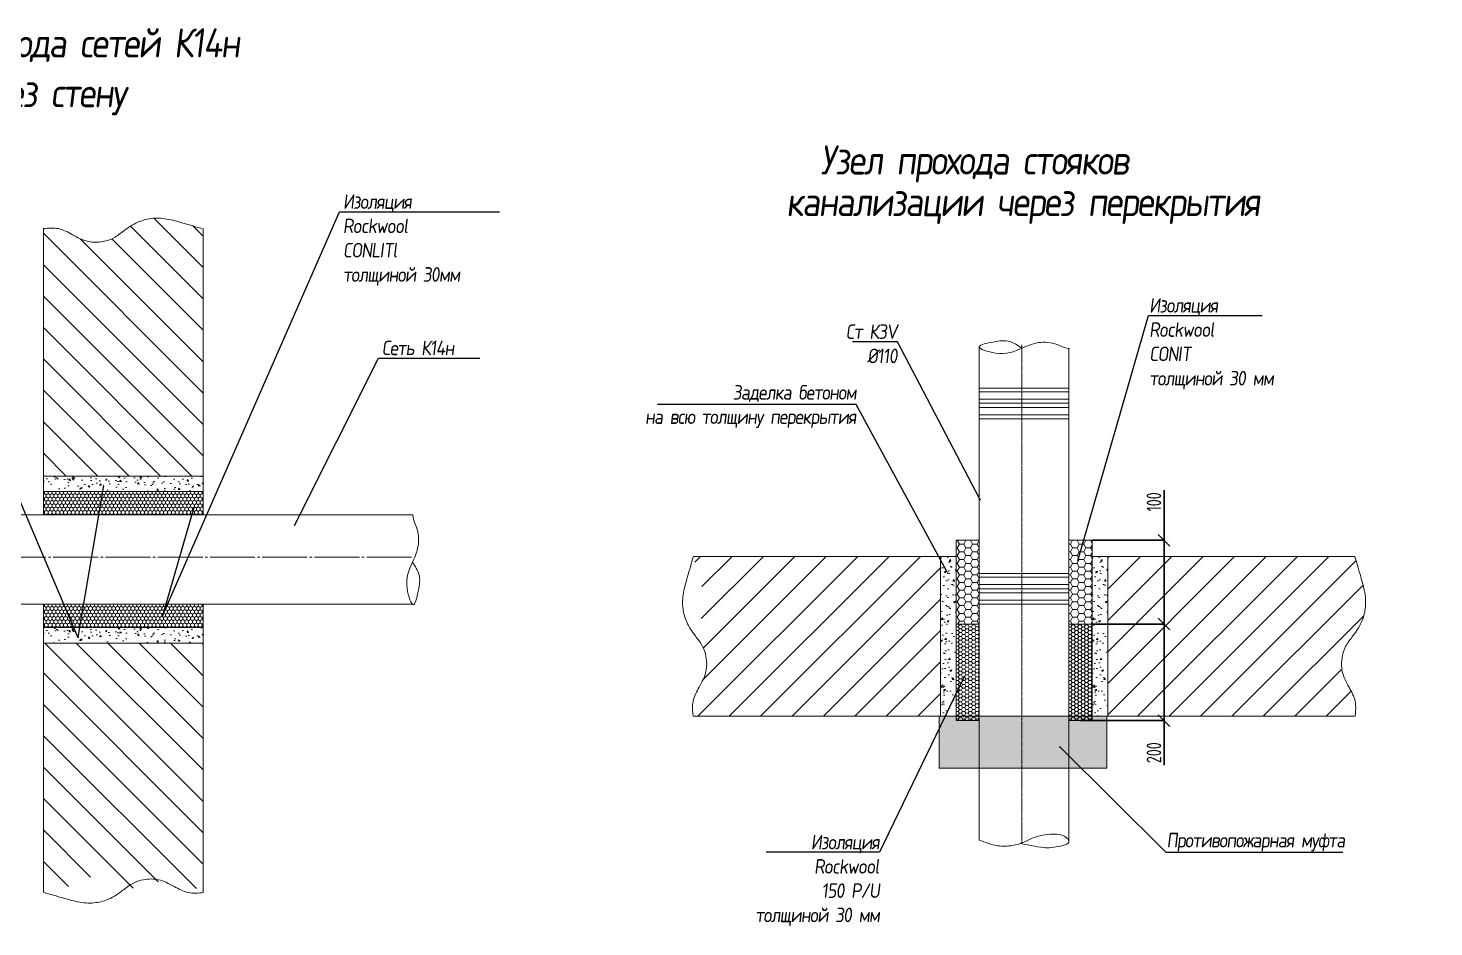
# Model space of a CAD drawing. Header units: millimetres. Extents: x -8689834 to 9419935, y -284943 to 166066.
# Drawn here: x -24962 to -850, y -154584 to -139161 of the extents above; entities that cross this region are included whole.
import ezdxf
from ezdxf import colors
from ezdxf.entities.mleader import LeaderData, LeaderLine
from ezdxf.math import Vec2, Vec3

# ---------------------------------------------------------------- set-up
doc = ezdxf.new("R2010")
doc.units = ezdxf.units.MM
doc.header["$MEASUREMENT"] = 0
doc.linetypes.add('JIS_08_11', pattern=[12.8, 11, -0.6, 0.6, -0.6])
doc.linetypes.add('осевая', pattern=[50.8, 31.75, -6.35, 6.35, -6.35])
doc.layers.get('0').update_dxf_attribs({"color": 250, "lineweight": 9})
for name, color, linetype, lineweight in [('_ВК-Text К1', 7, 'Continuous', 30), ('_ВК-К14н', 165, 'Continuous', 40), ('_ВК-К3V', 6, 'Continuous', 40), ('_ВК-противопожарная муфта', 1, 'Continuous', 40), ('_ВК-текст В1', 7, 'Continuous', 25), ('_Размер ВК', 7, 'Continuous', 30)]:
    doc.layers.add(name, color=color, linetype=linetype, lineweight=lineweight)
doc.layers.add('_Стены', color=7, linetype='Continuous')
doc.styles.add('ISOCPEUR', font='isocpeur.ttf', dxfattribs={"width": 0.7})
doc.styles.get("Standard").update_dxf_attribs({"font": 'isocpeur.ttf', "width": 0.7})
doc.styles.add('Основной', font='isocpeui.ttf')
doc.dimstyles.get("Standard").update_dxf_attribs({"dimtxt": 0.18, "dimasz": 0.18, "dimexe": 0.18, "dimexo": 0.0625, "dimgap": 0.09, "dimtad": 0, "dimtih": 1, "dimtoh": 1, "dimdec": 4, "dimzin": 0, "dimdsep": 46, "dimtxsty": 'Standard', "dimcen": 0.09, "dimadec": 0, "dimazin": 0, "dimtfac": 1, "dimtdec": 4, "dimtofl": 0, "dimtmove": 0, "dimatfit": 3, "dimfxl": 1, "dimtolj": 1, "dimtzin": 0, "dimarcsym": 0})
pattern_1 = [(315, (31046.2, 11708.64), (269.4077, 269.4077), [])]
pattern_2 = [(45, (-167866.96, -95222.42), (-269.4077, 269.4077), [])]
pattern_3 = [(0, (-167866.96, -95222.42), (114.3, 65.991135), [76.2, -152.4]), (120, (-167866.96, -95222.42), (-114.3, 65.991136), [76.2, -152.4]), (60, (-167866.96, -95222.42), (2e-07, 131.982271), [-152.4, 76.2])]

# ---------------------------------------------------------------- blocks, each defined once
blk = doc.blocks.new('_Oblique')
at = {"color": 0, "linetype": 'ByBlock', "lineweight": -2}
blk.add_line((-0.5, -0.5), (0.5, 0.5), dxfattribs=at)
blk = doc.blocks.new('*D2214')
at = {"layer": '_Размер ВК', "color": 0, "lineweight": 30, "transparency": 16777216}
for p, q in [((-5477, -147948), (-5477, -147091)), ((-6713, -147948), (-5477, -147948)), ((-5477, -149388), (-5477, -147948)), ((-6713, -149388), (-5477, -149388))]:
    blk.add_line(p, q, dxfattribs=at)
at = {"layer": '_Размер ВК', "color": 0, "lineweight": 30, "transparency": 16777216, "xscale": 200, "yscale": 200, "zscale": 200}
for p, rotation in [((-5477, -147948), 90), ((-5477, -149388), 270)]:
    blk.add_blockref('_Oblique', p, dxfattribs=dict(at, rotation=rotation))
at = {"layer": '_Размер ВК', "color": 0, "lineweight": 13, "transparency": 16777216, "insert": (-5652, -147290), "char_height": 250, "attachment_point": 5, "rotation": 90}
blk.add_mtext('\\A1;100', dxfattribs=at)
blk = doc.blocks.new('*D2215')
at = {"layer": '_Размер ВК', "color": 0, "lineweight": 30, "transparency": 16777216}
for p, q in [((-6712, -149388), (-5477, -149388)), ((-5477, -149388), (-5477, -151043)), ((-6911, -151043), (-5477, -151043)), ((-5477, -151043), (-5477, -151811))]:
    blk.add_line(p, q, dxfattribs=at)
at = {"layer": '_Размер ВК', "color": 0, "lineweight": 30, "transparency": 16777216, "xscale": 200, "yscale": 200, "zscale": 200}
for p, rotation in [((-5477, -149388), 90), ((-5477, -151043), 270)]:
    blk.add_blockref('_Oblique', p, dxfattribs=dict(at, rotation=rotation))
at = {"layer": '_Размер ВК', "color": 0, "lineweight": 13, "transparency": 16777216, "insert": (-5652, -151595), "char_height": 250, "attachment_point": 5, "rotation": 90}
blk.add_mtext('\\A1;200', dxfattribs=at)
blk = doc.blocks.new('_Dot')
at = {"color": 0, "linetype": 'ByBlock', "lineweight": -2}
blk.add_line((-0.5, 0), (-1, 0), dxfattribs=at)
at = {"color": 0, "linetype": 'ByBlock', "const_width": 0.5}
blk.add_lwpolyline([(-0.25, 0, 1), (0.25, 0, 1)], format="xyb", close=True, dxfattribs=at)

msp = doc.modelspace()

# ---------------------------------------------------------------- hatches: boundary and pattern name
at = {"layer": '_ВК-противопожарная муфта', "lineweight": 13}
h = msp.add_hatch(color=256, dxfattribs=at)
h.dxf.hatch_style = 1
h.paths.add_polyline_path([(-9336.2, -150968.8), (-6460.6, -150968.8), (-6460.6, -151860.2), (-9336.2, -151860.2)])
at = {"layer": '_Стены', "lineweight": 13}
h = msp.add_hatch(dxfattribs=at)
h.set_pattern_fill('ANSI31', scale=120, angle=-90)
h.set_pattern_definition(pattern_1)
h.paths.add_polyline_path([(-21958.1, -146846.7), (-21958.1, -142553.3), (-22143.8, -142553.2), (-22154.7, -142550.1), (-22165.6, -142546.9), (-22176.5, -142543.8), (-22187.5, -142540.6), (-22198.4, -142537.5), (-22209.3, -142534.3), (-22220.2, -142531.2), (-22231.2, -142528), (-22242.1, -142524.9), (-22253, -142521.7), (-22263.9, -142518.6), (-22274.8, -142515.4), (-22285.8, -142512.2), (-22296.7, -142509.1), (-22307.6, -142505.9), (-22318.5, -142502.7), (-22329.4, -142499.5), (-22340.4, -142496.4), (-22351.3, -142493.2), (-22362.2, -142490.1), (-22373.1, -142486.9), (-22384.1, -142483.8), (-22395, -142480.8), (-22406, -142477.7), (-22417, -142474.7), (-22427.9, -142471.8), (-22438.9, -142468.8), (-22449.9, -142466), (-22460.9, -142463.2), (-22472, -142460.4), (-22483, -142457.7), (-22494.1, -142455.1), (-22505.1, -142452.5), (-22516.2, -142450), (-22527.3, -142447.6), (-22538.5, -142445.3), (-22549.6, -142443.1), (-22560.8, -142440.9), (-22572, -142438.9), (-22583.2, -142436.9), (-22594.5, -142435.1), (-22605.8, -142433.4), (-22617.1, -142431.8), (-22628.4, -142430.2), (-22639.7, -142428.9), (-22651.1, -142427.6), (-22662.4, -142426.4), (-22673.8, -142425.4), (-22685.2, -142424.5), (-22696.6, -142423.8), (-22708, -142423.1), (-22719.4, -142422.6), (-22730.8, -142422.3), (-22742.2, -142422.1), (-22753.6, -142422), (-22765, -142422.1), (-22776.4, -142422.3), (-22787.8, -142422.7), (-22799.2, -142423.2), (-22810.6, -142423.9), (-22821.9, -142424.8), (-22833.3, -142425.8), (-22844.6, -142427), (-22855.9, -142428.4), (-22867.2, -142429.9), (-22878.5, -142431.7), (-22889.7, -142433.5), (-22900.9, -142435.6), (-22912.1, -142437.8), (-22923.3, -142440.2), (-22934.4, -142442.7), (-22945.5, -142445.5), (-22956.5, -142448.3), (-22967.5, -142451.3), (-22978.5, -142454.5), (-22989.4, -142457.9), (-23000.2, -142461.3), (-23011.1, -142465), (-23021.8, -142468.7), (-23032.6, -142472.6), (-23043.2, -142476.7), (-23053.8, -142480.9), (-23064.3, -142485.2), (-23074.8, -142489.7), (-23085.2, -142494.3), (-23095.6, -142499), (-23105.9, -142503.9), (-23116.1, -142508.8), (-23126.2, -142513.9), (-23136.3, -142519.2), (-23146.4, -142524.5), (-23156.3, -142529.9), (-23166.3, -142535.5), (-23176.1, -142541.1), (-23185.9, -142546.9), (-23195.7, -142552.8), (-23205.3, -142558.7), (-23215, -142564.8), (-23224.6, -142570.9), (-23234.1, -142577.2), (-23243.6, -142583.5), (-23253, -142589.9), (-23262.4, -142596.4), (-23271.8, -142602.9), (-23281.1, -142609.6), (-23290.3, -142616.3), (-23299.5, -142623.1), (-23308.7, -142629.9), (-23317.8, -142636.8), (-23326.9, -142643.8), (-23336, -142650.8), (-23345, -142657.8), (-23354, -142664.9), (-23363, -142671.9), (-23372, -142679), (-23381, -142686), (-23390.1, -142693), (-23399.2, -142699.9), (-23408.3, -142706.7), (-23417.4, -142713.5), (-23426.7, -142720.1), (-23436, -142726.6), (-23445.3, -142733), (-23454.8, -142739.2), (-23464.3, -142745.2), (-23474, -142751), (-23483.8, -142756.7), (-23493.7, -142762.1), (-23503.7, -142767.3), (-23513.9, -142772.2), (-23524.1, -142777), (-23534.5, -142781.5), (-23545, -142785.8), (-23555.6, -142789.9), (-23566.3, -142793.8), (-23577.1, -142797.5), (-23588, -142801), (-23598.9, -142804.3), (-23609.9, -142807.4), (-23621, -142810.4), (-23632.2, -142813.2), (-23643.4, -142815.8), (-23654.6, -142818.2), (-23665.9, -142820.5), (-23677.3, -142822.6), (-23688.6, -142824.6), (-23700, -142826.4), (-23711.5, -142828), (-23722.9, -142829.5), (-23734.4, -142830.8), (-23745.9, -142831.9), (-23757.3, -142832.9), (-23768.8, -142833.7), (-23780.3, -142834.3), (-23791.8, -142834.7), (-23803.3, -142834.9), (-23814.7, -142834.9), (-23826.1, -142834.7), (-23837.6, -142834.3), (-23848.9, -142833.7), (-23860.3, -142832.9), (-23871.6, -142831.9), (-23882.9, -142830.6), (-23894.1, -142829.2), (-23905.2, -142827.5), (-23916.4, -142825.5), (-23927.4, -142823.4), (-23938.4, -142820.9), (-23949.3, -142818.3), (-23960.2, -142815.4), (-23971, -142812.3), (-23981.7, -142809), (-23992.4, -142805.5), (-24003.1, -142801.9), (-24013.7, -142798), (-24024.2, -142793.9), (-24034.7, -142789.7), (-24045.2, -142785.4), (-24055.6, -142780.9), (-24066, -142776.2), (-24076.4, -142771.5), (-24086.7, -142766.6), (-24097, -142761.6), (-24107.3, -142756.5), (-24117.6, -142751.3), (-24127.8, -142746), (-24138, -142740.7), (-24148.3, -142735.3), (-24158.5, -142729.8), (-24168.6, -142724.3), (-24178.8, -142718.8), (-24189, -142713.2), (-24199.2, -142707.7), (-24209.4, -142702.1), (-24219.6, -142696.5), (-24229.8, -142690.9), (-24240, -142685.4), (-24250.2, -142679.9), (-24260.4, -142674.4), (-24270.7, -142669), (-24280.9, -142663.8), (-24291.2, -142658.6), (-24301.5, -142653.5), (-24311.9, -142648.5), (-24322.3, -142643.7), (-24332.7, -142639), (-24343.1, -142634.5), (-24353.6, -142630.1), (-24364.1, -142625.9), (-24374.6, -142622), (-24385.2, -142618.2), (-24395.9, -142614.7), (-24406.6, -142611.4), (-24417.3, -142608.3), (-24428.1, -142605.6), (-24439, -142603.1), (-24449.9, -142600.9), (-24460.9, -142598.9), (-24471.9, -142597.3), (-24483, -142595.9), (-24494.1, -142594.8), (-24505.3, -142593.9), (-24516.5, -142593.2), (-24527.8, -142592.7), (-24539.1, -142592.5), (-24550.5, -142592.4), (-24561.8, -142592.5), (-24573.3, -142592.7), (-24584.7, -142593.1), (-24596.2, -142593.6), (-24607.7, -142594.3), (-24619.2, -142595), (-24630.7, -142595.8), (-24642.3, -142596.8), (-24653.8, -142597.7), (-24665.4, -142598.8), (-24677, -142599.8), (-24688.6, -142600.9), (-24700.2, -142602.1), (-24700.2, -146846.7)])
h = msp.add_hatch(dxfattribs=at)
h.set_pattern_fill('AR-CONC', scale=1.8, angle=-90)
h.set_pattern_definition([(320, (30767.24, 23420.7), (-28.69035, -327.9324), [34.29, -377.19]), (265, (30767.24, 23420.7), (343.9023, 63.43816), [27.432, -301.75305]), (10.45144, (30764.85, 23393.37), (315.21195, -264.49424), [29.142, -320.56244]), (316.1842, (30858.68, 23420.7), (-75.6762, -487.9423), [51.435, -565.785]), (6.63556, (30852.37, 23380.03), (445.367, -427.3274), [43.713, -480.8441]), (261.18415, (30858.7, 23420.7), (445.367, -427.3274), [41.148, -452.6275]), (291, (30835.82, 23374.97), (-184.07736, -272.9059), [34.29, -377.19]), (236, (30835.8, 23374.97), (331.53834, -111.24365), [27.432, -301.752]), (341.45144, (30820.48, 23352.23), (147.461, -384.14955), [29.142, -320.5619]), (307.5, (30767.24, 23420.7), (152.19907, -5.559486), [0, -298.0944, 0, -306.324, 0, -302.895]), (277.5, (30767.24, 23420.7), (180.32503, -120.27539), [0, -174.6504, 0, -291.2364, 0, -115.443]), (237.5, (30767.24, 23522.65), (-10.31174, -244.06307), [0, -114.3, 0, -356.616, 0, -473.202]), (227.5, (30767.24, 23568.37), (45.76768, -266.63253), [0, -148.59, 0, -236.8296, 0, -336.042])])
h.paths.add_polyline_path([(-21958.1, -146846.7), (-21958.1, -147114.7), (-24700.2, -147114.7), (-24700.2, -146846.7)])
h = msp.add_hatch(dxfattribs=at)
h.set_pattern_fill('HONEY', scale=12, angle=-90)
h.set_pattern_definition([(270, (31046.213, 11708.642), (32.995568, -57.15), [38.1, -76.2]), (30, (31046.213, 11708.642), (32.995568, 57.15), [38.1, -76.2]), (330, (31046.213, 11708.642), (65.991136, -1e-07), [-76.2, 38.1])])
h.paths.add_polyline_path([(-21958.1, -147114.7), (-21958.5, -147511.4), (-24700.6, -147511.4), (-24700.6, -147114.7)])
h = msp.add_hatch(dxfattribs=at)
h.set_pattern_fill('HONEY', scale=24)
h.set_pattern_definition(pattern_3)
h.paths.add_polyline_path([(-9043.6, -147947.8), (-8646.9, -147947.8), (-8646.9, -149388.4), (-9043.6, -149388.4)])
h = msp.add_hatch(dxfattribs=at)
h.set_pattern_fill('HONEY', scale=24)
h.set_pattern_definition(pattern_3)
h.paths.add_polyline_path([(-7110.1, -147947.8), (-6713.4, -147947.8), (-6713.4, -149388.4), (-7110.1, -149388.4)])
h = msp.add_hatch(dxfattribs=at)
h.set_pattern_fill('ANSI31', scale=120)
h.set_pattern_definition(pattern_2)
h.paths.add_polyline_path([(-13544.8, -149535.5), (-13552, -149545.1), (-13548.7, -149549.7), (-13542, -149559), (-13535.3, -149568.2), (-13528.4, -149577.3), (-13521.5, -149586.5), (-13514.6, -149595.6), (-13507.5, -149604.6), (-13500.5, -149613.6), (-13493.4, -149622.6), (-13486.4, -149631.6), (-13479.3, -149640.7), (-13472.3, -149649.7), (-13465.3, -149658.7), (-13458.4, -149667.8), (-13451.6, -149676.9), (-13444.9, -149686.1), (-13438.2, -149695.3), (-13431.7, -149704.6), (-13425.4, -149714), (-13419.1, -149723.4), (-13413.1, -149733), (-13407.3, -149742.6), (-13401.6, -149752.4), (-13396.2, -149762.3), (-13391, -149772.3), (-13386.1, -149782.5), (-13381.3, -149792.8), (-13376.8, -149803.2), (-13372.5, -149813.7), (-13368.4, -149824.3), (-13364.5, -149834.9), (-13360.8, -149845.7), (-13357.3, -149856.6), (-13354, -149867.5), (-13350.9, -149878.6), (-13347.9, -149889.6), (-13345.1, -149900.8), (-13342.5, -149912), (-13340.1, -149923.3), (-13337.8, -149934.6), (-13335.7, -149945.9), (-13333.8, -149957.3), (-13332, -149968.7), (-13330.3, -149980.1), (-13497.4, -149991.6), (-13447.5, -150049.3), (-13326.4, -150014.5), (-13325.4, -150026), (-13324.6, -150037.5), (-13324.1, -150048.9), (-13585, -150060.4), (-13323.4, -150071.9), (-13323.4, -150083.3), (-13323.6, -150094.8), (-13324, -150106.2), (-13324.6, -150117.6), (-13325.4, -150128.9), (-13326.4, -150140.2), (-13327.7, -150151.5), (-13329.2, -150162.7), (-13330.9, -150173.9), (-13332.8, -150185), (-13335, -150196), (-13337.4, -150207), (-13340, -150218), (-13342.9, -150228.8), (-13346, -150239.6), (-13349.3, -150250.4), (-13352.8, -150261.1), (-13356.5, -150271.7), (-13360.3, -150282.3), (-13364.4, -150292.9), (-13368.6, -150303.4), (-13372.9, -150313.8), (-13377.4, -150324.3), (-13382.1, -150334.7), (-13386.9, -150345), (-13391.7, -150355.4), (-13396.7, -150365.7), (-13401.8, -150376), (-13407, -150386.2), (-13412.3, -150396.5), (-13417.6, -150406.7), (-13423, -150416.9), (-13428.5, -150427.1), (-13434, -150437.3), (-13439.5, -150447.5), (-13445.1, -150457.6), (-13450.7, -150467.8), (-13456.3, -150478), (-13461.8, -150488.2), (-13467.4, -150498.4), (-13473, -150508.6), (-13478.5, -150518.8), (-13483.9, -150529.1), (-13489.3, -150539.3), (-13494.6, -150549.6), (-13499.8, -150559.9), (-13504.8, -150570.2), (-13509.8, -150580.5), (-13514.7, -150590.9), (-13519.3, -150601.3), (-13523.9, -150611.7), (-13528.2, -150622.2), (-13532.4, -150632.7), (-13536.4, -150643.3), (-13540.1, -150653.9), (-13543.6, -150664.5), (-13546.9, -150675.2), (-13550, -150686), (-13552.8, -150696.8), (-13555.3, -150707.6), (-13557.5, -150718.5), (-13559.4, -150729.5), (-13561, -150740.5), (-13562.4, -150751.6), (-13563.5, -150762.8), (-13564.4, -150773.9), (-13565.1, -150785.2), (-13565.6, -150796.4), (-13565.9, -150807.8), (-13565.9, -150819.1), (-13565.8, -150830.5), (-13565.6, -150841.9), (-13565.2, -150853.3), (-13564.7, -150864.8), (-13564.1, -150876.3), (-13563.3, -150887.8), (-13562.5, -150899.4), (-13561.6, -150910.9), (-13560.6, -150922.5), (-13559.5, -150934.1), (-13558.5, -150945.6), (-13557.4, -150957.2), (-13556.3, -150968.8), (-9311.6, -150968.8), (-9311.6, -148226.7), (-13551.8, -148226.7), (-13528.3, -148309), (-13504.7, -148391.2), (-13481, -148473.4), (-13457.2, -148555.7), (-13433.4, -148637.9), (-13410.8, -148720.5), (-13391.3, -148803.8), (-13376.7, -148888.4), (-13368.6, -148973.9), (-13368.2, -149059.8), (-13376.7, -149145.1), (-13394.7, -149229), (-13421.6, -149310.6), (-13456.3, -149388.9), (-13497.8, -149463.7)])
h = msp.add_hatch(dxfattribs=at)
h.set_pattern_fill('AR-CONC', scale=1.8)
h.set_pattern_definition([(50, (-179579, -95501.4), (327.9324, -28.69035), [34.29, -377.19]), (355, (-179579, -95501.4), (-63.43816, 343.9023), [27.432, -301.75305]), (100.45144, (-179551.7, -95503.8), (264.49424, 315.21195), [29.142, -320.56244]), (46.1842, (-179579, -95409.96), (487.9423, -75.6762), [51.435, -565.785]), (96.63556, (-179538.35, -95416.27), (427.3274, 445.367), [43.713, -480.8441]), (351.18415, (-179579, -95409.96), (427.3274, 445.367), [41.148, -452.6275]), (21, (-179533.3, -95432.82), (272.9059, -184.07736), [34.29, -377.19]), (326, (-179533.3, -95432.82), (111.24365, 331.53834), [27.432, -301.752]), (71.45144, (-179510.55, -95448.16), (384.14955, 147.461), [29.142, -320.5619]), (37.5, (-179579.01, -95501.4), (5.559486, 152.19907), [0, -298.0944, 0, -306.324, 0, -302.895]), (7.5, (-179579.01, -95501.4), (120.27539, 180.32503), [0, -174.6504, 0, -291.2364, 0, -115.443]), (327.5, (-179680.97, -95501.4), (244.06307, -10.31174), [0, -114.3, 0, -356.616, 0, -473.202]), (317.5, (-179726.69, -95501.4), (266.63253, 45.76768), [0, -148.59, 0, -236.8296, 0, -336.042])])
h.paths.add_polyline_path([(-9311.6, -148226.7), (-9043.6, -148226.7), (-9043.6, -150968.8), (-9311.6, -150968.8)])
h = msp.add_hatch(dxfattribs=at)
h.set_pattern_fill('AR-CONC', scale=1.8)
h.set_pattern_definition([(50, (-176980.82, -95501.4), (327.9324, -28.69035), [34.29, -377.19]), (355, (-176980.82, -95501.4), (-63.43816, 343.9023), [27.432, -301.75305]), (100.45144, (-176953.5, -95503.8), (264.49424, 315.21195), [29.142, -320.56244]), (46.1842, (-176980.82, -95409.96), (487.9423, -75.6762), [51.435, -565.785]), (96.63556, (-176940.16, -95416.27), (427.3274, 445.367), [43.713, -480.8441]), (351.18415, (-176980.8, -95409.96), (427.3274, 445.367), [41.148, -452.6275]), (21, (-176935.1, -95432.82), (272.9059, -184.07736), [34.29, -377.19]), (326, (-176935.1, -95432.82), (111.24365, 331.53834), [27.432, -301.752]), (71.45144, (-176912.36, -95448.16), (384.14955, 147.461), [29.142, -320.5619]), (37.5, (-176980.82, -95501.4), (5.559486, 152.19907), [0, -298.0944, 0, -306.324, 0, -302.895]), (7.5, (-176980.82, -95501.4), (120.27539, 180.32503), [0, -174.6504, 0, -291.2364, 0, -115.443]), (327.5, (-177082.78, -95501.4), (244.06307, -10.31174), [0, -114.3, 0, -356.616, 0, -473.202]), (317.5, (-177128.5, -95501.4), (266.63253, 45.76768), [0, -148.59, 0, -236.8296, 0, -336.042])])
h.paths.add_polyline_path([(-6713.4, -148226.7), (-6445.4, -148226.7), (-6445.4, -150968.8), (-6713.4, -150968.8)])
h = msp.add_hatch(dxfattribs=at)
h.set_pattern_fill('ANSI31', scale=120)
h.set_pattern_definition(pattern_2)
edge = h.paths.add_edge_path()
edge.add_spline(control_points=[(-2200.7, -150968.8), (-2192.4, -150881.7), (-2175.3, -150704), (-2311.3, -150460.1), (-2441.8, -150218.3), (-2434.6, -149962.6), (-2369.7, -149749.3), (-2219.2, -149573.9), (-2087.5, -149371.8), (-2011.2, -149115.3), (-2025.4, -148846.7), (-2112.4, -148550.6), (-2171.9, -148343), (-2205.2, -148226.7)], knot_values=[0, 0, 0, 0, 256.3570077, 522.5257775, 814.4924454, 1068.4565715, 1265.4540588, 1471.5898158, 1753.8146418, 1984.8129544, 2261.3911039, 2546.6718614, 2909.5074633, 2909.5074633, 2909.5074633, 2909.5074633], degree=3, periodic=0)
edge.add_line((-2205.2, -148226.7), (-6445.4, -148226.7))
edge.add_line((-6445.4, -148226.7), (-6445.4, -150968.8))
edge.add_line((-6445.4, -150968.8), (-2200.7, -150968.8))
h = msp.add_hatch(dxfattribs=at)
h.set_pattern_fill('HONEY', scale=12, angle=-90)
h.set_pattern_definition([(270, (31046.213, 9775.134), (32.995568, -57.15), [38.1, -76.2]), (30, (31046.213, 9775.134), (32.995568, 57.15), [38.1, -76.2]), (330, (31046.213, 9775.134), (65.991136, -1e-07), [-76.2, 38.1])])
h.paths.add_polyline_path([(-21958.5, -149048.2), (-21958.5, -149444.9), (-24700.8, -149445.5), (-24700.8, -149048.8)])
h = msp.add_hatch(dxfattribs=at)
h.set_pattern_fill('AR-CONC', scale=1.8, angle=-90)
h.set_pattern_definition([(320, (30767.24, 20822.5), (-28.69035, -327.9324), [34.29, -377.19]), (265, (30767.24, 20822.5), (343.9023, 63.43816), [27.432, -301.75305]), (10.45144, (30764.85, 20795.17), (315.21195, -264.49424), [29.142, -320.56244]), (316.1842, (30858.68, 20822.5), (-75.6762, -487.9423), [51.435, -565.785]), (6.63556, (30852.37, 20781.84), (445.367, -427.3274), [43.713, -480.8441]), (261.18415, (30858.7, 20822.5), (445.367, -427.3274), [41.148, -452.6275]), (291, (30835.82, 20776.78), (-184.07736, -272.9059), [34.29, -377.19]), (236, (30835.8, 20776.78), (331.53834, -111.24365), [27.432, -301.752]), (341.45144, (30820.48, 20754.04), (147.461, -384.14955), [29.142, -320.5619]), (307.5, (30767.24, 20822.5), (152.19907, -5.559486), [0, -298.0944, 0, -306.324, 0, -302.895]), (277.5, (30767.24, 20822.5), (180.32503, -120.27539), [0, -174.6504, 0, -291.2364, 0, -115.443]), (237.5, (30767.24, 20924.46), (-10.31174, -244.06307), [0, -114.3, 0, -356.616, 0, -473.202]), (227.5, (30767.24, 20970.18), (45.76768, -266.63253), [0, -148.59, 0, -236.8296, 0, -336.042])])
h.paths.add_polyline_path([(-21958.1, -149444.9), (-21958.1, -149712.9), (-24700.2, -149712.9), (-24700.2, -149444.9)])
h = msp.add_hatch(dxfattribs=at)
h.set_pattern_fill('HONEY', scale=12)
h.set_pattern_definition([(0, (-167866.96, -95222.423), (57.15, 32.995568), [38.1, -76.2]), (120, (-167866.96, -95222.423), (-57.15, 32.995568), [38.1, -76.2]), (60, (-167866.96, -95222.423), (1e-07, 65.991136), [-76.2, 38.1])])
h.paths.add_polyline_path([(-9043.6, -149388.4), (-8646.9, -149388.4), (-8646.9, -151041.8), (-9043.6, -151041.8)])
h = msp.add_hatch(dxfattribs=at)
h.set_pattern_fill('HONEY', scale=12)
h.set_pattern_definition([(0, (-165933.453, -95222.423), (57.15, 32.995568), [38.1, -76.2]), (120, (-165933.453, -95222.423), (-57.15, 32.995568), [38.1, -76.2]), (60, (-165933.453, -95222.423), (1e-07, 65.991136), [-76.2, 38.1])])
h.paths.add_polyline_path([(-7110.1, -149388.4), (-6713.4, -149388.4), (-6713.1, -151042.6), (-7109.8, -151042.6)])
h = msp.add_hatch(dxfattribs=at)
h.set_pattern_fill('ANSI31', scale=120, angle=-90)
h.set_pattern_definition(pattern_1)
h.paths.add_polyline_path([(-22190, -154019.7), (-22190, -154019.7), (-22187.5, -154019)], flags=17)
h.paths.add_polyline_path([(-23247, -153973.8), (-23245.8, -153973), (-23434.4, -154113.5), (-23225.2, -153959.3), (-23214.8, -153952.7), (-23204.4, -153946.1), (-23193.8, -153939.6), (-23183.3, -153933.3), (-23172.6, -153927.1), (-23161.9, -153921), (-23151.1, -153915), (-23140.2, -153909.2), (-23129.3, -153903.5), (-23118.3, -153897.9), (-23107.3, -153892.5), (-23096.1, -153887.2), (-23084.9, -153882.1), (-23073.6, -153877.1), (-23062.2, -153872.3), (-23050.8, -153867.6), (-23039.2, -153863.1), (-23027.7, -153858.8), (-23016, -153854.6), (-23004.3, -153850.6), (-22992.5, -153846.8), (-22980.7, -153843.2), (-22968.8, -153839.7), (-22956.9, -153836.4), (-22944.9, -153833.3), (-22932.9, -153830.4), (-22920.8, -153827.6), (-22908.7, -153825.1), (-22896.5, -153822.7), (-22884.4, -153820.6), (-22872.2, -153818.6), (-22859.9, -153816.9), (-22847.7, -153815.4), (-22835.4, -153814), (-22823.1, -153812.9), (-22810.8, -153811.9), (-22798.4, -153811.2), (-22786.1, -153810.6), (-22773.7, -153810.2), (-22761.4, -153810), (-22749, -153810), (-22736.6, -153810.1), (-22724.2, -153810.4), (-22711.9, -153810.9), (-22699.5, -153811.6), (-22687.1, -153812.4), (-22674.8, -153813.3), (-22662.4, -153814.4), (-22650.1, -153815.7), (-22637.8, -153817.1), (-22625.5, -153818.6), (-22613.2, -153820.3), (-22601, -153822.1), (-22588.8, -153824), (-22576.6, -153826.1), (-22564.4, -153828.2), (-22552.3, -153830.5), (-22540.2, -153832.9), (-22528.1, -153835.4), (-22516, -153838), (-22504, -153840.7), (-22492, -153843.5), (-22480, -153846.4), (-22468, -153849.3), (-22456.1, -153852.4), (-22444.1, -153855.4), (-22432.2, -153858.6), (-22420.3, -153861.8), (-22408.4, -153865), (-22396.5, -153868.3), (-22384.6, -153871.7), (-22372.8, -153875), (-22360.9, -153878.4), (-22349.1, -153881.8), (-22337.2, -153885.2), (-22325.4, -153888.7), (-22313.5, -153892.1), (-22301.7, -153895.6), (-22289.8, -153899), (-22278, -153902.4), (-22266.1, -153905.9), (-22254.3, -153909.3), (-22242.4, -153912.7), (-22230.6, -153916.2), (-22218.7, -153919.6), (-22206.9, -153923), (-22195.1, -153926.4), (-21958.1, -153927.9), (-21958.1, -149712.9), (-24700.2, -149712.9), (-24699.5, -153990), (-24688.6, -153958.7), (-24677, -153959.8), (-24665.4, -153960.9), (-24653.8, -153961.9), (-24642.3, -153962.9), (-24630.7, -153963.8), (-24619.2, -153964.6), (-24607.7, -153965.4), (-24596.2, -153966), (-24584.7, -153966.5), (-24573.3, -153966.9), (-24561.8, -153967.2), (-24550.5, -153967.2), (-24539.1, -153967.2), (-24527.8, -153966.9), (-24516.5, -153966.4), (-24505.3, -153965.8), (-24494.1, -153964.9), (-24483, -153963.7), (-24471.9, -153962.3), (-24460.9, -153960.7), (-24449.9, -153958.8), (-24439, -153956.6), (-24428.1, -153954.1), (-24417.3, -153951.3), (-24406.6, -153948.2), (-24395.9, -153944.9), (-24385.2, -153941.4), (-24374.6, -153937.7), (-24364.1, -153933.7), (-24353.6, -153929.5), (-24343.1, -153925.2), (-24332.7, -153920.6), (-24322.3, -153916), (-24311.9, -153911.1), (-24301.5, -153906.2), (-24291.2, -153901.1), (-24280.9, -153895.9), (-24270.7, -153890.6), (-24260.4, -153885.2), (-24250.2, -153879.8), (-24240, -153874.3), (-24229.8, -153868.7), (-24219.6, -153863.2), (-24209.4, -153857.6), (-24199.2, -153852), (-24189, -153846.4), (-24178.8, -153840.8), (-24168.6, -153835.3), (-24158.5, -153829.8), (-24148.3, -153824.3), (-24138, -153818.9), (-24127.8, -153813.6), (-24117.6, -153808.3), (-24107.3, -153803.1), (-24097, -153798), (-24086.7, -153793), (-24076.4, -153788.2), (-24066, -153783.4), (-24055.6, -153778.8), (-24045.2, -153774.2), (-24034.7, -153769.9), (-24024.2, -153765.7), (-24013.7, -153761.6), (-24003.1, -153757.8), (-23992.4, -153754.1), (-23981.7, -153750.6), (-23971, -153747.3), (-23960.2, -153744.2), (-23949.3, -153741.3), (-23938.4, -153738.7), (-23927.4, -153736.3), (-23916.4, -153734.1), (-23905.2, -153732.2), (-23894.1, -153730.5), (-23882.9, -153729), (-23871.6, -153727.7), (-23860.3, -153726.7), (-23848.9, -153725.9), (-23837.6, -153725.3), (-23826.1, -153724.9), (-23814.7, -153724.7), (-23803.3, -153724.7), (-23791.8, -153725), (-23780.3, -153725.4), (-23768.8, -153726), (-23757.3, -153726.7), (-23745.9, -153727.7), (-23734.4, -153728.8), (-23722.9, -153730.1), (-23711.5, -153731.6), (-23700, -153733.3), (-23688.6, -153735.1), (-23677.3, -153737), (-23665.9, -153739.1), (-23654.6, -153741.4), (-23643.4, -153743.9), (-23632.2, -153746.5), (-23621, -153749.2), (-23609.9, -153752.2), (-23598.9, -153755.3), (-23588, -153758.6), (-23577.1, -153762.1), (-23566.3, -153765.8), (-23555.6, -153769.7), (-23545, -153773.8), (-23534.5, -153778.1), (-23524.1, -153782.7), (-23513.9, -153787.4), (-23503.7, -153792.4), (-23493.7, -153797.5), (-23483.8, -153802.9), (-23474, -153808.6), (-23464.3, -153814.4), (-23454.8, -153820.5), (-23445.3, -153826.7), (-23436, -153833), (-23426.7, -153839.5), (-23417.4, -153846.2), (-23408.3, -153852.9), (-23399.2, -153859.7), (-23390.1, -153866.6), (-23381, -153873.6), (-23372, -153880.6), (-23363, -153887.7), (-23354, -153894.8), (-23345, -153901.8), (-23336, -153908.9), (-23326.9, -153915.9), (-23317.8, -153922.8), (-23308.7, -153929.7), (-23299.5, -153936.6), (-23290.3, -153943.3), (-23281.1, -153950), (-23271.8, -153956.7), (-23262.4, -153963.2), (-23253, -153969.7)])

# ---------------------------------------------------------------- linework, layer by layer
at = {"color": 7, "linetype": 'осевая', "lineweight": 13}
msp.add_line((-7916.6, -144593.8), (-7916.6, -153156.8), dxfattribs=at)
at = {"linetype": 'JIS_08_11', "lineweight": 13, "ltscale": 70}
msp.add_line((-18384, -148241.7), (-27738.6, -148241.7), dxfattribs=at)
at = {"layer": '_ВК-К14н', "lineweight": 13}
for p, q in [((-18364.6, -147511.4), (-26824.8, -147511.4)), ((-18388.5, -149048.2), (-26857.8, -149048.2))]:
    msp.add_line(p, q, dxfattribs=at)
msp.add_spline([(-18369.4, -148325.8), (-18258.7, -148531.3), (-18271.1, -148820.9), (-18350.7, -149056.3), (-18460.6, -148778), (-18369.4, -148325.8), (-18266.2, -148001.5), (-18316.8, -147684), (-18364.7, -147519.3), (-18364.6, -147511.4)], degree=3, dxfattribs=at)
at = {"layer": '_ВК-К3V', "lineweight": 13}
for p, q in [((-8646.9, -144633.2), (-8646.9, -153093.4)), ((-7110.1, -144657.2), (-7110.1, -153126.4)), ((-8646.9, -145599.6), (-7110.1, -145599.6)), ((-8646.9, -148782), (-7110.1, -148782))]:
    msp.add_line(p, q, dxfattribs=at)
for points in [[(-7916.6, -144652.7), (-8120.8, -144539.5), (-8410.6, -144548.6), (-8646.9, -144625.5), (-8369.8, -144738.6), (-7916.6, -144652.7), (-7591.2, -144553.1), (-7274.3, -144607.4), (-7110.1, -144657.2), (-7102.3, -144657.2)], [(-8646.9, -153093.4), (-8333.1, -153189.8), (-8074.7, -153186.4), (-7916.6, -153141.6), (-7633.8, -153024.6), (-7424.3, -152994.8), (-7151.5, -153052.1), (-7110.1, -153107.2), (-7327.2, -153210.5), (-7647.6, -153207.1), (-7916.6, -153145.1), (-7916.3, -153145.1)]]:
    msp.add_spline(points, degree=3, dxfattribs=at)
at = {"layer": '_ВК-противопожарная муфта', "lineweight": 13}
msp.add_lwpolyline([(-9336.2, -150968.8), (-6460.6, -150968.8), (-6460.6, -151860.2), (-9336.2, -151860.2)], close=True, dxfattribs=at)
at = {"layer": '_Стены', "color": 7, "lineweight": 13}
for p, q in [((-24700.2, -146846.7), (-24700.2, -142602.1)), ((-21958.1, -142606.5), (-21958.1, -146846.7)), ((-21958.1, -146846.7), (-24700.2, -146846.7)), ((-13551.8, -148226.7), (-9311.6, -148226.7)), ((-9311.6, -148226.7), (-9311.6, -150968.8)), ((-2205.2, -148226.7), (-6445.4, -148226.7)), ((-6445.4, -148226.7), (-6445.4, -150968.8)), ((-21958.1, -149712.9), (-24700.2, -149712.9)), ((-24700.2, -149712.9), (-24700.2, -153990)), ((-21958.1, -153994.5), (-21958.1, -149712.9)), ((-9311.6, -150968.8), (-13556.3, -150968.8)), ((-6445.4, -150968.8), (-2200.7, -150968.8))]:
    msp.add_line(p, q, dxfattribs=at)
for points in [[(-8646.9, -145338.7), (-7110.1, -145338.7), (-7110.1, -145867.8), (-8646.9, -145867.8)], [(-8646.9, -145404.8), (-7110.1, -145404.8), (-7110.1, -145527.9), (-8646.9, -145527.9)], [(-8646.9, -145673.7), (-7110.1, -145673.7), (-7110.1, -145796.8), (-8646.9, -145796.8)], [(-21958.1, -146846.7), (-21958.1, -147114.7), (-24700.2, -147114.7), (-24700.2, -146846.7)], [(-9311.6, -148226.7), (-9043.6, -148226.7), (-9043.6, -150968.8), (-9311.6, -150968.8)], [(-6713.4, -148226.7), (-6445.4, -148226.7), (-6445.4, -150968.8), (-6713.4, -150968.8)], [(-8646.9, -148517.5), (-7110.1, -148517.5), (-7110.1, -149046.6), (-8646.9, -149046.6)], [(-8646.9, -148583.5), (-7110.1, -148583.5), (-7110.1, -148706.6), (-8646.9, -148706.6)], [(-8646.9, -148852.4), (-7110.1, -148852.4), (-7110.1, -148975.5), (-8646.9, -148975.5)], [(-21958.1, -149444.9), (-21958.1, -149712.9), (-24700.2, -149712.9), (-24700.2, -149444.9)]]:
    msp.add_lwpolyline(points, close=True, dxfattribs=at)
at = {"layer": '_Стены', "color": 251, "lineweight": 13}
for points in [[(-21958.1, -147114.7), (-21958.5, -147511.4), (-24700.6, -147511.4), (-24700.6, -147114.7)], [(-21958.5, -149048.2), (-21958.5, -149444.9), (-24700.8, -149446.1), (-24700.8, -149048.2)], [(-9043.6, -149388.4), (-8646.9, -149388.4), (-8646.9, -151041.8), (-9043.6, -151041.8)], [(-7110.1, -149388.4), (-6713.4, -149388.4), (-6712.5, -151042.6), (-7110.4, -151042.6)]]:
    msp.add_lwpolyline(points, close=True, dxfattribs=at)
at = {"layer": '_Стены', "color": 253, "lineweight": 13}
for points in [[(-8646.9, -147947.8), (-9043.6, -147947.8), (-9043.6, -149388.4), (-8646.9, -149388.4)], [(-6713.4, -147947.8), (-7110.1, -147947.8), (-7110.1, -149388.4), (-6713.4, -149388.4)]]:
    msp.add_lwpolyline(points, close=True, dxfattribs=at)
at = {"layer": '_Стены', "color": 7, "lineweight": 13}
for points in [[(-21958.1, -142606.5), (-22306.8, -142506.1), (-22583.5, -142436.9), (-22860, -142428.9), (-23082, -142492.8), (-23322.5, -142640.4), (-23490.3, -142760.3), (-23677.1, -142822.6), (-23931.1, -142822.6), (-24199.4, -142707.5), (-24443.8, -142602.1), (-24700.2, -142602.1)], [(-13551.8, -148226.7), (-13652.2, -148575.4), (-13721.4, -148852.2), (-13729.4, -149128.6), (-13665.5, -149350.6), (-13517.9, -149591.2), (-13398.1, -149758.9), (-13335.7, -149945.8), (-13335.7, -150199.7), (-13450.8, -150468.1), (-13556.3, -150712.5), (-13556.3, -150968.8)], [(-2205.2, -148226.7), (-2104.8, -148575.4), (-2035.6, -148852.2), (-2027.6, -149128.6), (-2091.5, -149350.6), (-2239.1, -149591.2), (-2358.9, -149758.9), (-2421.3, -149945.8), (-2421.3, -150199.7), (-2306.2, -150468.1), (-2200.7, -150712.5), (-2200.7, -150968.8)], [(-24700.2, -153990), (-24351.5, -154090.4), (-24074.7, -154159.6), (-23798.3, -154167.6), (-23576.3, -154103.7), (-23335.7, -153956.1), (-23168, -153836.3), (-22981.1, -153773.9), (-22727.2, -153773.9), (-22458.8, -153889), (-22214.5, -153994.5), (-21958.1, -153994.5)]]:
    msp.add_spline(points, degree=3, dxfattribs=at)

# ---------------------------------------------------------------- texts
at = {"linetype": 'Continuous', "lineweight": 13, "insert": (-27542.4, -139482.3), "char_height": 500, "width": 8625.608, "attachment_point": 4, "style": 'Основной'}
msp.add_mtext('{\\Fsimplex|c204;\\Q7;\\W0.85;\\T0.9;\\C7;Узел прохода сетей К14н}', dxfattribs=at)
at = {"linetype": 'Continuous', "lineweight": 13, "char_height": 500, "attachment_point": 4, "style": 'Основной'}
for s, insert in [('{\\Fsimplex|c204;\\Q7;\\W0.85;\\T0.9;\\C7; через стену}', (-26390.5, -140337.1)), ('{\\Fsimplex|c204;\\Q7;\\W0.85;\\T0.9;\\C7;Узел прохода стояков }', (-11370.6, -141492.3)), ('{\\Fsimplex|c204;\\Q7;\\W0.85;\\T0.9;\\C7;канализации через перекрытия}', (-11961.9, -142205.5))]:
    msp.add_mtext(s, dxfattribs=dict(at, insert=insert))

# ---------------------------------------------------------------- dimensions: what is measured, and where the dimension line sits
at = {"layer": '_Размер ВК', "lineweight": 13}
for base, p1, p2, text, picture, middle in [((-5477.3, -147947.8), (-6713.4, -149388.4), (-6713.4, -147947.8), '100', '*D2214', (-5477.3, -147290.2)), ((-5477.3, -149388.4), (-6911.5, -151042.6), (-6712.2, -149388.4), '200', '*D2215', (-5477.3, -151594.9))]:
    dim = msp.add_linear_dim(base=base, p1=p1, p2=p2, angle=90, text=text, dimstyle='Standard', override={"dimtxt": 250, "dimasz": 200, "dimgap": 50, "dimtad": 1, "dimtih": 0, "dimtoh": 0, "dimdec": 0, "dimblk": 'Oblique', "dimcen": 100, "dimtdec": 0, "dimlwd": 30, "dimlwe": 30}, dxfattribs=at)
    dim.commit()
    dim.dimension.update_dxf_attribs({"geometry": picture, "text_midpoint": middle, "dimtype": 160})

# ---------------------------------------------------------------- leaders
at = {"layer": '_ВК-Text К1', "color": 7, "lineweight": 13}
ml = msp.add_multileader_mtext('Standard', dxfattribs=at)
ml.set_content('{\\Fsimplex|c204;\\Q7;\\W0.85;\\T0.9;Изоляция\\P\\Fsimplex|c0;Rockwool\\PCONIT\\P\\Fsimplex|c204;толщиной \\Fsimplex|c0;30 \\Fsimplex|c204;мм}', color=7, style='ISOCPEUR')
ml.set_leader_properties()
ml.set_arrow_properties(name='DOT')
ml.build(insert=Vec2(0, 0))
ml.multileader.update_dxf_attribs({"text_left_attachment_type": 6, "text_right_attachment_type": 6, "arrow_head_size": 25})
ctx = ml.context
ctx.base_point, ctx.char_height, ctx.arrow_head_size, ctx.plane_origin = Vec3(-5735.3, -144092.6), 250, 25, Vec3(-2088, -148613.5)
ctx.left_attachment, ctx.right_attachment = 6, 6
notes = []
notes.append((ctx, [(1, (1, 1, 0), (-5743.3, -144092.6), (1, 0), 8, [(0, [(-6957.4, -148305)], 0, [])])]))
ctx.mtext.insert, ctx.mtext.width, ctx.mtext.flow_direction = Vec3(-5733.3, -143792.6), 4586.199, 5
ml = msp.add_multileader_mtext('Standard', dxfattribs=at)
ml.set_content('{\\Fsimplex|c204;\\Q7;\\W0.85;\\T0.9;Ст К\\Fsimplex|c0;3V\\P%%C110}', color=7, style='ISOCPEUR')
ml.set_leader_properties()
ml.set_arrow_properties(name='DOT')
ml.build(insert=Vec2(0, 0))
ml.multileader.update_dxf_attribs({"text_left_attachment_type": 6, "text_right_attachment_type": 6, "arrow_head_size": 25})
ctx = ml.context
ctx.base_point, ctx.char_height, ctx.arrow_head_size, ctx.plane_origin = Vec3(-11220.5, -144544.4), 250, 25, Vec3(-10893.2, -148652.5)
ctx.left_attachment, ctx.right_attachment, ctx.text_align_type = 6, 6, 2
notes.append((ctx, [(0, (1, 1, 0), (-10052.8, -144544.4), (-1, 0), 8, [(0, [(-8631.7, -147252.1)], 0, [])])]))
ctx.mtext.insert, ctx.mtext.width, ctx.mtext.alignment, ctx.mtext.flow_direction = Vec3(-10062.8, -144244.4), 4586.199, 3, 5
ml = msp.add_multileader_mtext('Standard', dxfattribs=at)
ml.set_content('{\\Fsimplex|c204;\\Q7;\\W0.85;\\T0.9;Заделка бетоном\\Pна всю толщину перекрытия}', color=7, style='ISOCPEUR')
ml.set_leader_properties()
ml.set_arrow_properties(name='DOT')
ml.build(insert=Vec2(0, 0))
ml.multileader.update_dxf_attribs({"text_left_attachment_type": 6, "text_right_attachment_type": 6, "arrow_head_size": 25})
ctx = ml.context
ctx.base_point, ctx.char_height, ctx.arrow_head_size, ctx.plane_origin = Vec3(-15244.6, -145619.9), 250, 25, Vec3(-11597.4, -149728)
ctx.left_attachment, ctx.right_attachment, ctx.text_align_type = 6, 6, 2
notes.append((ctx, [(0, (1, 1, 0), (-10757, -145619.9), (-1, 0), 8, [(0, [(-9192.7, -148509.1)], 0, [])])]))
ctx.mtext.insert, ctx.mtext.width, ctx.mtext.alignment, ctx.mtext.flow_direction = Vec3(-10767, -145286.5), 4586.199, 3, 5
ml = msp.add_multileader_mtext('Standard', dxfattribs=at)
ml.set_content('{\\Fsimplex|c204;\\Q7;\\W0.85;\\T0.9;Изоляция\\P\\Fsimplex|c0;Rockwool\\P150 P/U\\P\\Fsimplex|c204;толщиной \\Fsimplex|c0;30 \\Fsimplex|c204;мм}', color=7, style='ISOCPEUR')
ml.set_leader_properties()
ml.set_arrow_properties(name='DOT')
ml.build(insert=Vec2(0, 0))
ml.multileader.update_dxf_attribs({"text_left_attachment_type": 6, "text_right_attachment_type": 6, "arrow_head_size": 25})
ctx = ml.context
ctx.base_point, ctx.char_height, ctx.arrow_head_size, ctx.plane_origin = Vec3(-13039.3, -153302.9), 250, 25, Vec3(-9353.6, -157823.8)
ctx.left_attachment, ctx.right_attachment, ctx.text_align_type = 6, 6, 2
notes.append((ctx, [(0, (1, 1, 0), (-10356.9, -153302.9), (-1, 0), 8, [(0, [(-8902.5, -150283.4)], 0, [])])]))
ctx.mtext.insert, ctx.mtext.width, ctx.mtext.alignment, ctx.mtext.flow_direction = Vec3(-10366.9, -153002.9), 4586.199, 3, 5
ml = msp.add_multileader_mtext('Standard', dxfattribs=at)
ml.set_content('{\\Fsimplex|c204;\\Q7;\\W0.85;\\T0.9;Противопожарная муфта}', color=7, style='ISOCPEUR')
ml.set_leader_properties()
ml.set_arrow_properties(name='DOT')
ml.build(insert=Vec2(0, 0))
ml.multileader.update_dxf_attribs({"text_left_attachment_type": 6, "text_right_attachment_type": 6, "arrow_head_size": 25})
ctx = ml.context
ctx.base_point, ctx.char_height, ctx.arrow_head_size, ctx.plane_origin = Vec3(-5438.6, -153302.9), 250, 25, Vec3(-1791.4, -157823.8)
ctx.left_attachment, ctx.right_attachment = 6, 6
notes.append((ctx, [(1, (1, 1, 0), (-5446.6, -153302.9), (1, 0), 8, [(0, [(-7266.2, -151494.7)], 0, [])])]))
ctx.mtext.insert, ctx.mtext.width, ctx.mtext.flow_direction = Vec3(-5436.6, -152969.6), 4586.199, 5
at = {"layer": '_ВК-текст В1', "color": 7, "lineweight": 13}
ml = msp.add_multileader_mtext('Standard', dxfattribs=at)
ml.set_content('{\\Fsimplex|c204;\\Q7;\\W0.85;\\T0.9;Изоляция\\PRockwoo\\Fsimplex|c0;l\\Fsimplex|c204;\\PCONLITl\\Pтолщиной 30мм}', color=7, style='Основной')
ml.set_leader_properties()
ml.build(insert=Vec2(0, 0))
ml.multileader.update_dxf_attribs({"text_left_attachment_type": 6, "text_right_attachment_type": 6, "dogleg_length": 50, "arrow_head_size": 25})
ctx = ml.context
ctx.base_point, ctx.char_height, ctx.arrow_head_size, ctx.landing_gap_size, ctx.plane_origin = Vec3(-19572.9, -142313), 250, 25, 10, Vec3(-19935.1, -147264.6)
ctx.left_attachment, ctx.right_attachment = 6, 6
notes.append((ctx, [(0, (1, 1, 0), (-19622.9, -142313), (1, 0), 50, [(0, [(-22110.1, -147365), (-22656.6, -149247.9)], 0, [])])]))
ctx.mtext.insert, ctx.mtext.width, ctx.mtext.defined_height, ctx.mtext.flow_direction = Vec3(-19562.9, -142013), 3028.495, 2089.7, 5
ml = msp.add_multileader_mtext('Standard', dxfattribs=at)
ml.set_content('{\\Fsimplex|c204;\\Q7;\\W0.85;\\T0.9;Заделка бетоном\\Pна всю толщину\\Pперекрытия}', color=7, style='Основной')
ml.set_leader_properties()
ml.build(insert=Vec2(0, 0))
ml.multileader.update_dxf_attribs({"text_left_attachment_type": 6, "text_right_attachment_type": 6, "dogleg_length": 50, "arrow_head_size": 25})
ctx = ml.context
ctx.base_point, ctx.char_height, ctx.arrow_head_size, ctx.landing_gap_size, ctx.plane_origin = Vec3(-29616.4, -143047.8), 250, 25, 10, Vec3(-29266.7, -146980.2)
ctx.left_attachment, ctx.right_attachment = 6, 6
notes.append((ctx, [(1, (1, 1, 0), (-26897.6, -143047.8), (-1, 0), 50, [(0, [(-23667.1, -146983.3), (-24109.9, -149612.9)], 0, [])])]))
ctx.mtext.insert, ctx.mtext.flow_direction = Vec3(-29606.4, -142714.5), 5
ml = msp.add_multileader_mtext('Standard', dxfattribs=at)
ml.set_content('{\\Fsimplex|c204;\\Q7;\\W0.85;\\T0.9;Сеть К14н}', color=7, style='Основной')
ml.set_leader_properties()
ml.build(insert=Vec2(0, 0))
ml.multileader.update_dxf_attribs({"text_left_attachment_type": 6, "text_right_attachment_type": 6, "dogleg_length": 50, "arrow_head_size": 25})
ctx = ml.context
ctx.base_point, ctx.char_height, ctx.arrow_head_size, ctx.landing_gap_size, ctx.plane_origin = Vec3(-18902.5, -144823.6), 250, 25, 10, Vec3(-19394.9, -148794.2)
ctx.left_attachment, ctx.right_attachment = 6, 6
notes.append((ctx, [(0, (1, 1, 0), (-18952.5, -144823.6), (1, 0), 50, [(1, [(-20402.9, -147716.4)], 0, [])])]))
ctx.mtext.insert, ctx.mtext.width, ctx.mtext.defined_height, ctx.mtext.flow_direction = Vec3(-18892.5, -144523.6), 1852.775, 486.3, 5
for ctx, leaders in notes:
    for number, flags, end, landing, length, lines in leaders:
        leader = LeaderData()
        leader.index, (leader.has_last_leader_line, leader.has_dogleg_vector, leader.attachment_direction) = number, flags
        leader.last_leader_point, leader.dogleg_vector, leader.dogleg_length = Vec3(end), Vec3(landing), length
        for number, points, colour, breaks in lines:
            line = LeaderLine()
            line.index, line.vertices, line.color, line.breaks = number, Vec3.list(points), colors.encode_raw_color(colour), breaks
            leader.lines.append(line)
        ctx.leaders.append(leader)

doc.saveas('drawing.dxf')
